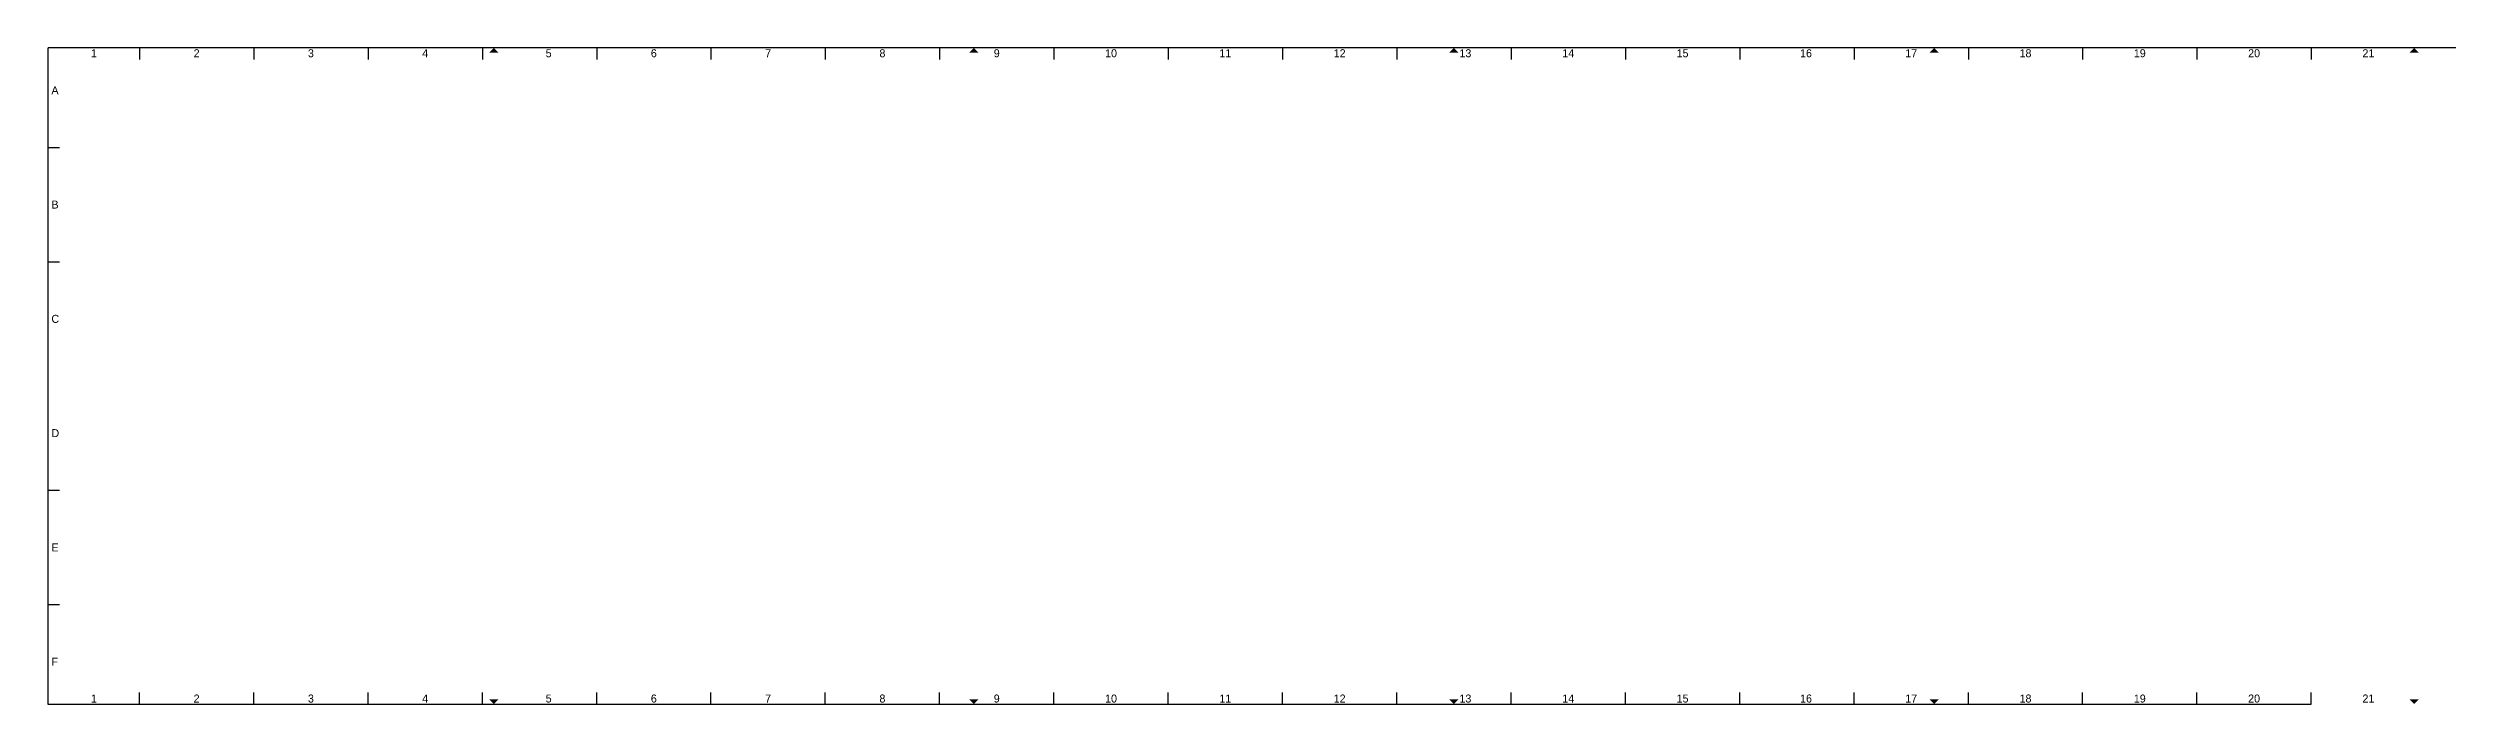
# Model space of a CAD drawing. Extents: x -5 to 2075, y -5 to 282.
# Drawn here: x -5 to 1045, y -5 to 282 of the extents above; entities that cross this region are included whole.
import ezdxf
from ezdxf.enums import TextEntityAlignment as Align

# ---------------------------------------------------------------- set-up
doc = ezdxf.new("R2010")
doc.units = 0
doc.layers.add('to-xx-rooster', color=7, linetype='CONTINUOUS', lineweight=25)
doc.layers.add('to-xx-vouwmerk', color=7, linetype='CONTINUOUS', lineweight=18)
doc.styles.add('RTW_ISO', font='iso-rtw.shx')

msp = doc.modelspace()

# ---------------------------------------------------------------- hatches: boundary and pattern name
at = {"layer": 'to-xx-vouwmerk'}
for points in [[(192, 280), (190, 282), (188, 280)], [(402, 280), (400, 282), (398, 280)], [(612, 280), (610, 282), (608, 280)], [(822, 280), (820, 282), (818, 280)], [(1032, 280), (1030, 282), (1028, 280)], [(188, -3), (190, -5), (192, -3)], [(398, -3), (400, -5), (402, -3)], [(608, -3), (610, -5), (612, -3)], [(818, -3), (820, -5), (822, -3)], [(1028, -3), (1030, -5), (1032, -3)]]:
    msp.add_hatch(color=256, dxfattribs=at).paths.add_polyline_path(points)

# ---------------------------------------------------------------- linework, layer by layer
at = {"layer": 'to-xx-rooster'}
for p, q in [((2075, 282), (-5, 282)), ((-5, 282), (-5, -5)), ((35, 282), (35, 277)), ((85, 282), (85, 277)), ((135, 282), (135, 277)), ((185, 282), (185, 277)), ((235, 282), (235, 277)), ((285, 282), (285, 277)), ((335, 282), (335, 277)), ((385, 282), (385, 277)), ((435, 282), (435, 277)), ((485, 282), (485, 277)), ((535, 282), (535, 277)), ((585, 282), (585, 277)), ((635, 282), (635, 277)), ((685, 282), (685, 277)), ((735, 282), (735, 277)), ((785, 282), (785, 277)), ((835, 282), (835, 277)), ((885, 282), (885, 277)), ((935, 282), (935, 277)), ((985, 282), (985, 277)), ((-5, 238.5), (0, 238.5)), ((-5, 188.5), (0, 188.5)), ((-5, 88.5), (0, 88.5)), ((-5, 38.5), (0, 38.5)), ((35, -5), (35, 0)), ((85, -5), (85, 0)), ((135, -5), (135, 0)), ((185, -5), (185, 0)), ((235, -5), (235, 0)), ((285, -5), (285, 0)), ((335, -5), (335, 0)), ((385, -5), (385, 0)), ((435, -5), (435, 0)), ((485, -5), (485, 0)), ((535, -5), (535, 0)), ((585, -5), (585, 0)), ((635, -5), (635, 0)), ((685, -5), (685, 0)), ((735, -5), (735, 0)), ((785, -5), (785, 0)), ((835, -5), (835, 0)), ((885, -5), (885, 0)), ((935, -5), (935, 0)), ((985, -5), (985, 0)), ((-5, -5), (985, -5))]:
    msp.add_line(p, q, dxfattribs=at)

# ---------------------------------------------------------------- texts
at = {"layer": 'to-xx-rooster', "style": 'RTW_ISO'}
for s, p in [('1', (15.1, 276.9)), ('2', (60, 276.9)), ('3', (110, 276.9)), ('4', (160, 276.9)), ('5', (214, 276.9)), ('6', (260, 276.9)), ('7', (310, 276.9)), ('8', (360, 276.9)), ('9', (410, 276.9)), ('10', (460, 276.9)), ('11', (510, 276.9)), ('12', (560, 276.9)), ('13', (615, 276.9)), ('14', (660, 276.9)), ('15', (710, 276.9)), ('16', (764, 276.9)), ('17', (810, 276.9)), ('18', (860, 276.9)), ('19', (910, 276.9)), ('20', (960, 276.9)), ('21', (1010, 276.9)), ('1', (15.1, -5.4)), ('2', (60, -5.4)), ('3', (110, -5.4)), ('4', (160, -5.4)), ('5', (214, -5.4)), ('6', (260, -5.4)), ('7', (310, -5.4)), ('8', (360, -5.4)), ('9', (410, -5.4)), ('10', (460, -5.4)), ('11', (510, -5.4)), ('12', (560, -5.4)), ('13', (615, -5.4)), ('14', (660, -5.4)), ('15', (710, -5.4)), ('16', (764, -5.4)), ('17', (810, -5.4)), ('18', (860, -5.4)), ('19', (910, -5.4)), ('20', (960, -5.4)), ('21', (1010, -5.4))]:
    msp.add_text(s, height=3.5, dxfattribs=at).set_placement(p, align=Align.BOTTOM_CENTER)
for s, p in [('A', (-3.5, 263.5)), ('B', (-3.5, 213.5)), ('C', (-3.5, 163.5)), ('D', (-3.5, 113.5)), ('E', (-3.5, 63.5)), ('F', (-3.5, 13.5))]:
    msp.add_text(s, height=3.5, dxfattribs=at).set_placement(p, align=Align.MIDDLE_LEFT)

doc.saveas('drawing.dxf')
